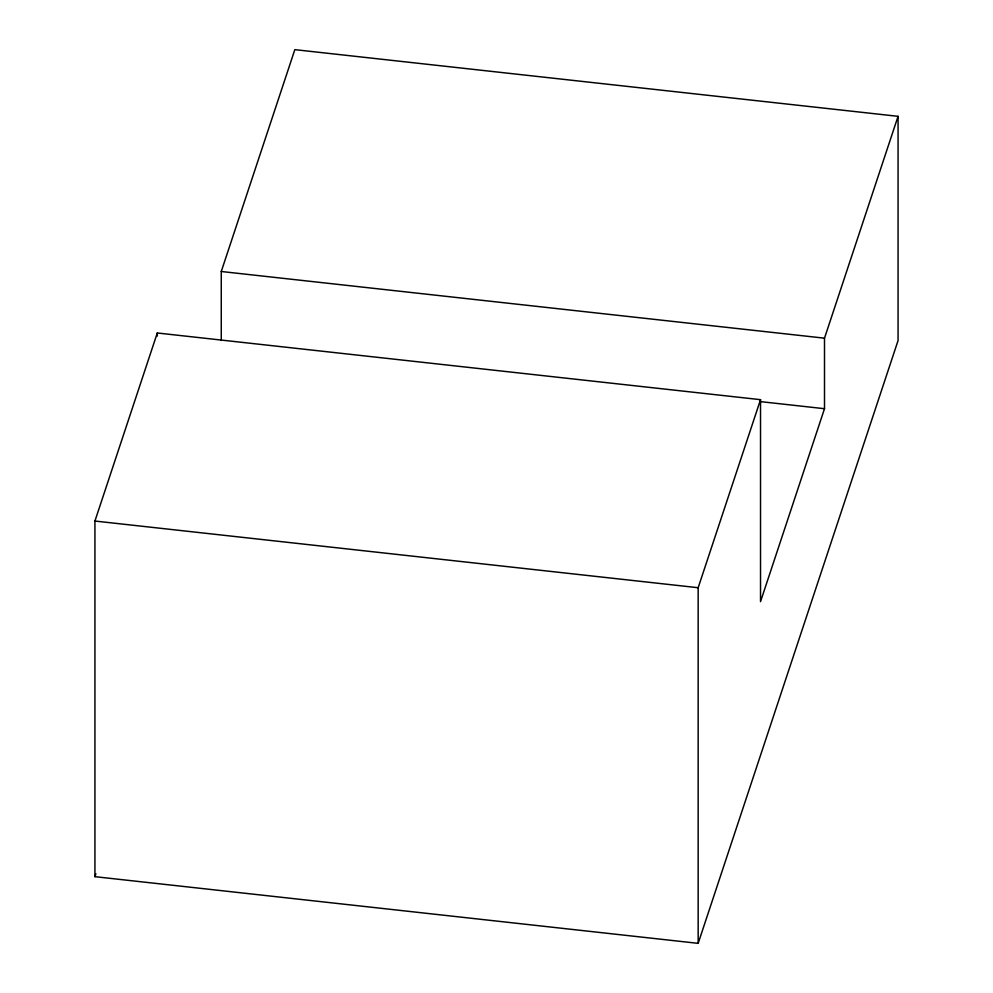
<?xml version="1.0" encoding="UTF-8"?>
<svg xmlns="http://www.w3.org/2000/svg" width="993" height="993" viewBox="0 0 993 993"><rect width="100%" height="100%" fill="white"/><g stroke="black" fill="none" stroke-linecap="round" stroke-linejoin="round"><path stroke-width="1.49" d="M898.069 116.33L898.069 340.537L698.166 943.35L94.931 876.67L94.931 521.04L157.291 332.99L760.526 399.67L760.526 601.634L824.5 408.706L824.5 338.179L898.069 116.33L294.834 49.65L221.265 271.499L221.265 340.487M94.931 876.67L95.899 873.728M698.166 943.35L698.166 587.719L760.526 399.67M221.265 271.499L824.5 338.179M759.868 401.557L824.5 408.706M94.931 521.04L698.166 587.719M157.291 332.99L157.291 336.081"/></g></svg>
